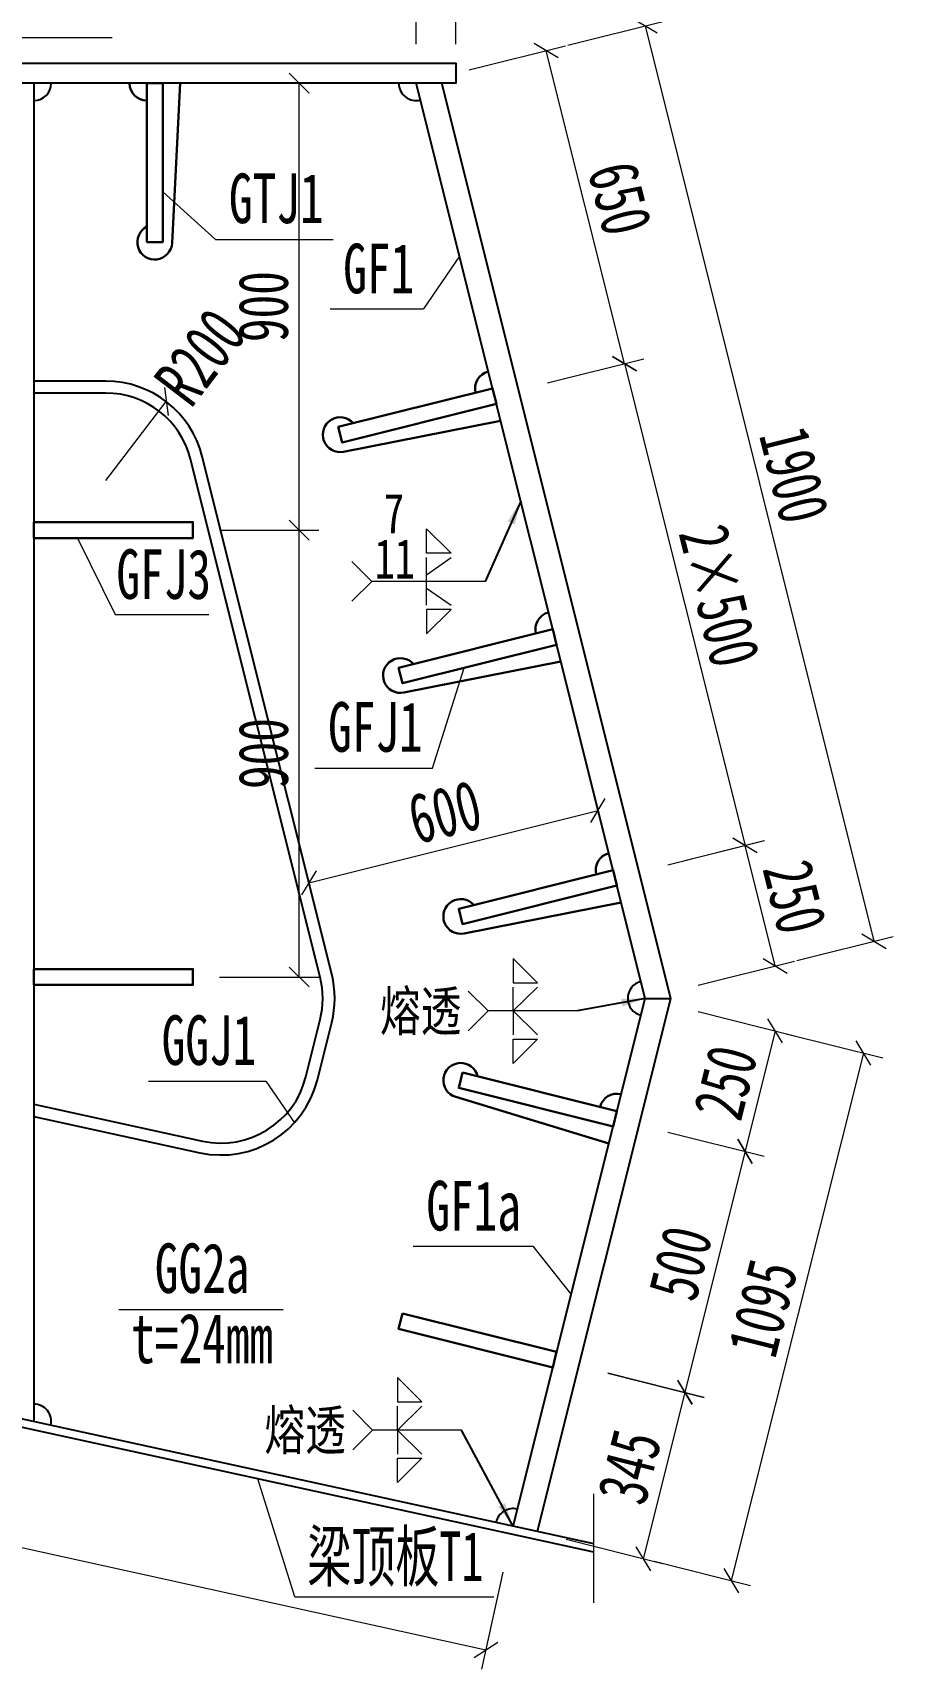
# Model space of a CAD drawing. Header units: millimetres. Extents: x -89049 to 410567, y -307459 to -100425.
# Drawn here: x 144729 to 146460, y -290723 to -287427 of the extents above; entities that cross this region are included whole.
import ezdxf
from ezdxf.enums import TextEntityAlignment as Align

# ---------------------------------------------------------------- set-up
doc = ezdxf.new("R2010")
doc.units = ezdxf.units.MM
doc.layers.get('Defpoints').update_dxf_attribs({"color": 8})
for name, color, linetype, lineweight in [('Dim', 4, 'Continuous', 15), ('文字', 7, 'Continuous', 15), ('桥 构造粗实', 1, 'Continuous', 30), ('细实线', 4, 'Continuous', 15), ('钢板粗线', 1, 'Continuous', 25)]:
    doc.layers.add(name, color=color, linetype=linetype, lineweight=lineweight)
doc.layers.add('Text', color=4, linetype='Continuous')
doc.styles.add('111', font='', dxfattribs={"width": 0.7})
doc.styles.add('BM_Dim', font='', dxfattribs={"width": 0.85})
doc.styles.add('SMEDI', font='', dxfattribs={"width": 0.75})
doc.styles.get("Standard").update_dxf_attribs({"font": ''})
doc.styles.get('111').set_extended_font_data('仿宋_GB2312')
doc.styles.get('BM_Dim').set_extended_font_data('仿宋_GB2312')
doc.styles.get('SMEDI').set_extended_font_data('仿宋_GB2312')
doc.styles.get('Standard').set_extended_font_data('仿宋_GB2312')
doc.dimstyles.new('200', dxfattribs={"dimscale": 0, "dimtxt": 2.5, "dimasz": 1, "dimexe": 1, "dimexo": 1, "dimgap": 0.6, "dimtad": 1, "dimdec": 0, "dimdsep": 46, "dimtxsty": '111', "dimblk": 'OBLIQUE', "dimcen": 0, "dimclrd": 4, "dimclre": 4, "dimclrt": 4, "dimadec": 1, "dimazin": 2, "dimtfac": 1, "dimtdec": 0, "dimtix": 1, "dimtmove": 2, "dimatfit": 3, "dimfxl": 4, "dimfxlon": 1, "dimtolj": 1, "dimlwd": -1, "dimlwe": -1, "dimarcsym": 0})
doc.dimstyles.new('MSteel_1.0_1.0', dxfattribs={"dimtxt": 3, "dimasz": 1.2, "dimexe": 1, "dimexo": 1, "dimgap": 1, "dimtad": 3, "dimtoh": 1, "dimdec": 0, "dimzin": 0, "dimdsep": 46, "dimtxsty": 'Standard', "dimblk": 'ARCHTICK', "dimcen": 0.09, "dimclrd": 3, "dimclre": 3, "dimadec": 0, "dimazin": 0, "dimtfac": 1, "dimtdec": 4, "dimtofl": 0, "dimtmove": 0, "dimatfit": 3, "dimfxl": 1, "dimtolj": 1, "dimtzin": 0, "dimarcsym": 0})

# ---------------------------------------------------------------- blocks, each defined once
blk = doc.blocks.new('28-280过焊孔')
at = {"layer": '桥 构造粗实', "color": 7}
blk.add_line((51, 0), (35, 321.7), dxfattribs=at)
for centre, start, end in [((0, 320), 2.8591, 242.8016), ((-16, 0), 90, 180)]:
    blk.add_arc(centre, 35, start, end, dxfattribs=at)
blk = doc.blocks.new('_Oblique')
at = {"color": 0, "linetype": 'ByBlock', "lineweight": -2}
blk.add_line((-0.5, -0.5), (0.5, 0.5), dxfattribs=at)
blk = doc.blocks.new('*D2617')
at = {"layer": 'Defpoints', "color": 0, "transparency": 16777216}
for p in [(145500.2, -287290.2), (143921.6, -287529), (145500.2, -287529)]:
    blk.add_point(p, dxfattribs=at)
at = {"layer": '细实线', "color": 4, "transparency": 16777216}
for p, q in [((143921.6, -287450.2), (143921.6, -287250.2)), ((145500.2, -287450.2), (145500.2, -287250.2)), ((143921.6, -287290.2), (145500.2, -287290.2))]:
    blk.add_line(p, q, dxfattribs=at)
at = {"layer": '细实线', "color": 4, "transparency": 16777216, "xscale": 40, "yscale": 40, "zscale": 40, "rotation": 180}
blk.add_blockref('_Oblique', (143921.6, -287290.2), dxfattribs=at)
at = {"layer": '细实线', "color": 4, "transparency": 16777216, "xscale": 40, "yscale": 40, "zscale": 40}
blk.add_blockref('_Oblique', (145500.2, -287290.2), dxfattribs=at)
at = {"layer": '细实线', "color": 4, "transparency": 16777216, "insert": (144710.9, -287218.7), "char_height": 100, "attachment_point": 5, "style": '111'}
blk.add_mtext('\\A1;3×526', dxfattribs=at)
blk = doc.blocks.new('*D2618')
at = {"layer": 'Defpoints', "color": 0, "transparency": 16777216}
for p in [(145580.2, -287290.2), (145500.2, -287529), (145580.2, -287529)]:
    blk.add_point(p, dxfattribs=at)
at = {"layer": '细实线', "color": 4, "transparency": 16777216}
for p, q in [((145500.2, -287450.2), (145500.2, -287250.2)), ((145580.2, -287450.2), (145580.2, -287250.2)), ((145500.2, -287290.2), (145460.2, -287290.2)), ((145500.2, -287290.2), (145580.2, -287290.2)), ((145580.2, -287290.2), (145620.2, -287290.2))]:
    blk.add_line(p, q, dxfattribs=at)
at = {"layer": '细实线', "color": 4, "transparency": 16777216, "xscale": 40, "yscale": 40, "zscale": 40}
blk.add_blockref('_Oblique', (145500.2, -287290.2), dxfattribs=at)
at = {"layer": '细实线', "color": 4, "transparency": 16777216, "xscale": 40, "yscale": 40, "zscale": 40, "rotation": 180}
blk.add_blockref('_Oblique', (145580.2, -287290.2), dxfattribs=at)
at = {"layer": '细实线', "color": 4, "transparency": 16777216, "insert": (145540.2, -287218.7), "char_height": 100, "attachment_point": 5, "style": '111'}
blk.add_mtext('\\A1;80', dxfattribs=at)
blk = doc.blocks.new('*D2619')
at = {"layer": 'Defpoints', "color": 0, "transparency": 16777216}
for p in [(145580.2, -287118.3), (143841.6, -287529), (145580.2, -287529)]:
    blk.add_point(p, dxfattribs=at)
at = {"layer": '细实线', "color": 4, "transparency": 16777216}
for p, q in [((143841.6, -287278.3), (143841.6, -287078.3)), ((145580.2, -287278.3), (145580.2, -287078.3)), ((143841.6, -287118.3), (145580.2, -287118.3))]:
    blk.add_line(p, q, dxfattribs=at)
at = {"layer": '细实线', "color": 4, "transparency": 16777216, "xscale": 40, "yscale": 40, "zscale": 40, "rotation": 180}
blk.add_blockref('_Oblique', (143841.6, -287118.3), dxfattribs=at)
at = {"layer": '细实线', "color": 4, "transparency": 16777216, "xscale": 40, "yscale": 40, "zscale": 40}
blk.add_blockref('_Oblique', (145580.2, -287118.3), dxfattribs=at)
at = {"layer": '细实线', "color": 4, "transparency": 16777216, "insert": (144710.9, -287046.7), "char_height": 100, "attachment_point": 5, "style": '111'}
blk.add_mtext('\\A1;1739', dxfattribs=at)
blk = doc.blocks.new('*D2620')
at = {"layer": 'Defpoints', "color": 0, "transparency": 16777216}
for p in [(143611.8, -289975.4), (145695.3, -290434.3), (145640.4, -290683.7)]:
    blk.add_point(p, dxfattribs=at)
at = {"layer": '细实线', "color": 4, "transparency": 16777216}
for p, q in [((143591.2, -290068.6), (143548.2, -290263.9)), ((143556.8, -290224.8), (145640.4, -290683.7)), ((145674.8, -290527.5), (145631.8, -290722.8))]:
    blk.add_line(p, q, dxfattribs=at)
at = {"layer": '细实线', "color": 4, "transparency": 16777216, "xscale": 40, "yscale": 40, "zscale": 40}
for p, rotation in [((143556.8, -290224.8), 167.5792118331373), ((145640.4, -290683.7), 347.5792118331372)]:
    blk.add_blockref('_Oblique', p, dxfattribs=dict(at, rotation=rotation))
at = {"layer": '细实线', "color": 4, "transparency": 16777216, "insert": (144614, -290384.4), "char_height": 100, "attachment_point": 5, "rotation": 347.5792, "style": '111'}
blk.add_mtext('\\A1;2133', dxfattribs=at)
blk = doc.blocks.new('全融透2')
at = {"layer": 'Dim'}
blk.add_line((0, 0), (-4.479, 0), dxfattribs=at)
for points in [[(-3.227, 2.645), (-3.227, 1.414), (-1.995, 1.414)], [(-3.227, -2.645), (-3.227, -1.414), (-1.995, -1.414)]]:
    blk.add_lwpolyline(points, close=True, dxfattribs=at)
for points in [[(-5.479, 1), (-4.479, 0), (-5.479, -1)], [(-1.995, 1.206), (-3.227, 0), (-3.227, 1.206)], [(-1.995, -1.206), (-3.227, 0), (-3.227, -1.206)]]:
    blk.add_lwpolyline(points, dxfattribs=at)
at = {"layer": 'Text', "style": 'SMEDI', "width": 0.75}
blk.add_text('熔透', height=2, dxfattribs=at).set_placement((-9.923, 0), align=Align.MIDDLE_LEFT)
blk = doc.blocks.new('_ArchTick')
at = {"color": 0, "linetype": 'ByBlock', "const_width": 0.15}
blk.add_lwpolyline([(-0.5, -0.5), (0.5, 0.5)], dxfattribs=at)
blk = doc.blocks.new('半融透2')
at = {"layer": 'Dim'}
for p, q in [((-2.953, 0.335), (-1.722, 1.206)), ((0, 0), (-5.713, 0)), ((-2.953, -0.335), (-1.722, -1.206))]:
    blk.add_line(p, q, dxfattribs=at)
for points in [[(-1.722, 1.414), (-2.953, 1.414), (-2.953, 2.645)], [(-1.722, -1.414), (-2.953, -1.414), (-2.953, -2.645)]]:
    blk.add_lwpolyline(points, close=True, dxfattribs=at)
for points in [[(-6.713, -1), (-5.713, 0), (-6.713, 1)], [(-2.953, -1.206), (-2.953, 0), (-2.953, 1.206)]]:
    blk.add_lwpolyline(points, dxfattribs=at)
at = {"layer": 'Text', "style": 'SMEDI', "width": 0.75}
blk.add_text('7', height=2, dxfattribs=at).set_placement((-5.104, 3.422), align=Align.MIDDLE_LEFT)
blk = doc.blocks.new('*D2624')
at = {"layer": 'Defpoints', "color": 0, "transparency": 16777216}
for p in [(143841.6, -287489), (142635.3, -290434.3), (145695.1, -290434.3)]:
    blk.add_point(p, dxfattribs=at)
at = {"layer": '细实线', "color": 4, "transparency": 16777216}
for p, q in [((142795.3, -287489), (142595.3, -287489)), ((142635.3, -287489), (142635.3, -290434.3)), ((142795.3, -290434.3), (142595.3, -290434.3))]:
    blk.add_line(p, q, dxfattribs=at)
at = {"layer": '细实线', "color": 4, "transparency": 16777216, "xscale": 40, "yscale": 40, "zscale": 40}
for p, rotation in [((142635.3, -287489), 90), ((142635.3, -290434.3), 270)]:
    blk.add_blockref('_Oblique', p, dxfattribs=dict(at, rotation=rotation))
at = {"layer": '细实线', "color": 4, "transparency": 16777216, "insert": (142563.7, -288961.6), "char_height": 100, "attachment_point": 5, "rotation": 90, "style": '111'}
blk.add_mtext('\\A1;2945', dxfattribs=at)
blk = doc.blocks.new('*D2632')
at = {"layer": 'Defpoints', "color": 0, "transparency": 16777216}
for p in [(146162, -289063.9), (145900.3, -289129.3), (145960.9, -289371.8)]:
    blk.add_point(p, dxfattribs=at)
at = {"layer": '细实线', "color": 4, "transparency": 16777216}
for p, q in [((146006.8, -289102.7), (146200.8, -289054.2)), ((146222.7, -289306.4), (146162, -289063.9)), ((146067.5, -289345.2), (146261.5, -289296.7))]:
    blk.add_line(p, q, dxfattribs=at)
at = {"layer": '细实线', "color": 4, "transparency": 16777216, "xscale": 40, "yscale": 40, "zscale": 40}
for p, rotation in [((146162, -289063.9), 104.0358325339105), ((146222.7, -289306.4), 284.0358325339104)]:
    blk.add_blockref('_Oblique', p, dxfattribs=dict(at, rotation=rotation))
at = {"layer": '细实线', "color": 4, "transparency": 16777216, "insert": (146261.8, -289167.8), "char_height": 100, "attachment_point": 5, "rotation": 284.0358, "style": '111'}
blk.add_mtext('\\A1;250', dxfattribs=at)
blk = doc.blocks.new('*D2633')
at = {"layer": 'Defpoints', "color": 0, "transparency": 16777216}
for p in [(145657.7, -288159.2), (146162.1, -289063.8), (145900.3, -289129.3)]:
    blk.add_point(p, dxfattribs=at)
at = {"layer": '细实线', "color": 4, "transparency": 16777216}
for p, q in [((145764.3, -288132.5), (145958.4, -288084)), ((145919.6, -288093.7), (146162.1, -289063.8)), ((146006.9, -289102.7), (146200.9, -289054.1))]:
    blk.add_line(p, q, dxfattribs=at)
at = {"layer": '细实线', "color": 4, "transparency": 16777216, "xscale": 40, "yscale": 40, "zscale": 40}
for p, rotation in [((145919.6, -288093.7), 104.035864018997), ((146162.1, -289063.8), 284.035864018997)]:
    blk.add_blockref('_Oblique', p, dxfattribs=dict(at, rotation=rotation))
at = {"layer": '细实线', "color": 4, "transparency": 16777216, "insert": (146110.3, -288561.4), "char_height": 100, "attachment_point": 5, "rotation": 284.0359, "style": '111'}
blk.add_mtext('\\A1;\\f仿宋_GB2312|b0|i0|c134|p49;2×500', dxfattribs=at)
blk = doc.blocks.new('*D2634')
at = {"layer": 'Defpoints', "color": 0, "transparency": 16777216}
for p in [(145762, -287463.5), (145500.2, -287529), (145657.8, -288159.1)]:
    blk.add_point(p, dxfattribs=at)
at = {"layer": '细实线', "color": 4, "transparency": 16777216}
for p, q in [((145606.8, -287502.3), (145800.8, -287453.8)), ((145919.6, -288093.7), (145762, -287463.5)), ((145764.4, -288132.5), (145958.4, -288084))]:
    blk.add_line(p, q, dxfattribs=at)
at = {"layer": '细实线', "color": 4, "transparency": 16777216, "xscale": 40, "yscale": 40, "zscale": 40}
for p, rotation in [((145762, -287463.5), 104.0411014694643), ((145919.6, -288093.7), 284.0411014694643)]:
    blk.add_blockref('_Oblique', p, dxfattribs=dict(at, rotation=rotation))
at = {"layer": '细实线', "color": 4, "transparency": 16777216, "insert": (145910.2, -287761.2), "char_height": 100, "attachment_point": 5, "rotation": 284.0411, "style": '111'}
blk.add_mtext('\\A1;650', dxfattribs=at)
blk = doc.blocks.new('*D2635')
at = {"layer": 'Defpoints', "color": 0, "transparency": 16777216}
for p in [(145960.9, -289371.8), (145900.3, -289614.4), (146162, -289679.8)]:
    blk.add_point(p, dxfattribs=at)
at = {"layer": '细实线', "color": 4, "transparency": 16777216}
for p, q in [((146067.5, -289398.5), (146261.5, -289447)), ((146222.7, -289437.3), (146162, -289679.8)), ((146006.8, -289641), (146200.8, -289689.5))]:
    blk.add_line(p, q, dxfattribs=at)
at = {"layer": '细实线', "color": 4, "transparency": 16777216, "xscale": 40, "yscale": 40, "zscale": 40}
for p, rotation in [((146222.7, -289437.3), 75.96416746609276), ((146162, -289679.8), 255.9641674660928)]:
    blk.add_blockref('_Oblique', p, dxfattribs=dict(at, rotation=rotation))
at = {"layer": '细实线', "color": 4, "transparency": 16777216, "insert": (146122.9, -289541.2), "char_height": 100, "attachment_point": 5, "rotation": 75.9642, "style": '111'}
blk.add_mtext('\\A1;250', dxfattribs=at)
blk = doc.blocks.new('*D2636')
at = {"layer": 'Defpoints', "color": 0, "transparency": 16777216}
for p in [(145900.3, -289614.4), (145779, -290099.4), (146040.8, -290164.9)]:
    blk.add_point(p, dxfattribs=at)
at = {"layer": '细实线', "color": 4, "transparency": 16777216}
for p, q in [((146006.8, -289641), (146200.8, -289689.5)), ((146162, -289679.8), (146040.8, -290164.9)), ((145885.6, -290126.1), (146079.6, -290174.6))]:
    blk.add_line(p, q, dxfattribs=at)
at = {"layer": '细实线', "color": 4, "transparency": 16777216, "xscale": 40, "yscale": 40, "zscale": 40}
for p, rotation in [((146162, -289679.8), 75.96434226261755), ((146040.8, -290164.9), 255.9643422626175)]:
    blk.add_blockref('_Oblique', p, dxfattribs=dict(at, rotation=rotation))
at = {"layer": '细实线', "color": 4, "transparency": 16777216, "insert": (146032, -289905), "char_height": 100, "attachment_point": 5, "rotation": 75.9643, "style": '111'}
blk.add_mtext('\\A1;500', dxfattribs=at)
blk = doc.blocks.new('*D2637')
at = {"layer": 'Defpoints', "color": 0, "transparency": 16777216}
for p in [(145500.2, -287529), (146421.5, -289256.7), (145960.9, -289371.8)]:
    blk.add_point(p, dxfattribs=at)
at = {"layer": '细实线', "color": 4, "transparency": 16777216}
for p, q in [((145805.6, -287452.6), (145999.6, -287404.1)), ((145960.8, -287413.8), (146421.5, -289256.7)), ((146266.3, -289295.5), (146460.3, -289247))]:
    blk.add_line(p, q, dxfattribs=at)
at = {"layer": '细实线', "color": 4, "transparency": 16777216, "xscale": 40, "yscale": 40, "zscale": 40}
for p, rotation in [((145960.8, -287413.8), 104.0362817190695), ((146421.5, -289256.7), 284.0362817190694)]:
    blk.add_blockref('_Oblique', p, dxfattribs=dict(at, rotation=rotation))
at = {"layer": '细实线', "color": 4, "transparency": 16777216, "insert": (146260.6, -288317.9), "char_height": 100, "attachment_point": 5, "rotation": 284.0363, "style": '111'}
blk.add_mtext('\\A1;1900', dxfattribs=at)
blk = doc.blocks.new('*D2638')
at = {"layer": 'Defpoints', "color": 0, "transparency": 16777216}
for p in [(145960.9, -289371.8), (145694.8, -290434.2), (146134.2, -290544.3)]:
    blk.add_point(p, dxfattribs=at)
at = {"layer": '细实线', "color": 4, "transparency": 16777216}
for p, q in [((146245.1, -289443), (146439.2, -289491.6)), ((146400.4, -289481.9), (146134.2, -290544.3)), ((145979, -290505.4), (146173, -290554))]:
    blk.add_line(p, q, dxfattribs=at)
at = {"layer": '细实线', "color": 4, "transparency": 16777216, "xscale": 40, "yscale": 40, "zscale": 40}
for p, rotation in [((146400.4, -289481.9), 75.93681778151806), ((146134.2, -290544.3), 255.936817781518)]:
    blk.add_blockref('_Oblique', p, dxfattribs=dict(at, rotation=rotation))
at = {"layer": '细实线', "color": 4, "transparency": 16777216, "insert": (146197.9, -289995.7), "char_height": 100, "attachment_point": 5, "rotation": 75.9368, "style": '111'}
blk.add_mtext('\\A1;1095', dxfattribs=at)
blk = doc.blocks.new('*D2639')
at = {"layer": 'Defpoints', "color": 0, "transparency": 16777216}
for p in [(145779, -290099.4), (145694.8, -290434.2), (145957, -290500.2)]:
    blk.add_point(p, dxfattribs=at)
at = {"layer": '细实线', "color": 4, "transparency": 16777216}
for p, q in [((145886.1, -290126.4), (146080, -290175.2)), ((146041.2, -290165.4), (145957, -290500.2)), ((145801.8, -290461.1), (145995.8, -290509.9))]:
    blk.add_line(p, q, dxfattribs=at)
at = {"layer": '细实线', "color": 4, "transparency": 16777216, "xscale": 40, "yscale": 40, "zscale": 40}
for p, rotation in [((146041.2, -290165.4), 75.87701658716253), ((145957, -290500.2), 255.8770165871625)]:
    blk.add_blockref('_Oblique', p, dxfattribs=dict(at, rotation=rotation))
at = {"layer": '细实线', "color": 4, "transparency": 16777216, "insert": (145929.7, -290315.3), "char_height": 100, "attachment_point": 5, "rotation": 75.877, "style": '111'}
blk.add_mtext('\\A1;345', dxfattribs=at)
blk = doc.blocks.new('*D2640')
at = {"layer": 'Defpoints', "color": 0, "transparency": 16777216}
for p in [(142812.2, -289975.4), (143611.8, -289975.4), (145695.3, -290434.3)]:
    blk.add_point(p, dxfattribs=at)
at = {"layer": '细实线', "color": 4, "transparency": 16777216}
for p, q in [((142972.2, -289975.4), (142772.2, -289975.4)), ((142812.2, -290434.3), (142812.2, -289975.4)), ((142972.2, -290434.3), (142772.2, -290434.3))]:
    blk.add_line(p, q, dxfattribs=at)
at = {"layer": '细实线', "color": 4, "transparency": 16777216, "xscale": 40, "yscale": 40, "zscale": 40}
for p, rotation in [((142812.2, -289975.4), 90), ((142812.2, -290434.3), 270)]:
    blk.add_blockref('_Oblique', p, dxfattribs=dict(at, rotation=rotation))
at = {"layer": '细实线', "color": 4, "transparency": 16777216, "insert": (142740.6, -290204.9), "char_height": 100, "attachment_point": 5, "rotation": 90, "style": '111'}
blk.add_mtext('\\A1;459', dxfattribs=at)
blk = doc.blocks.new('*D2642')
at = {"layer": 'Defpoints', "color": 0, "transparency": 16777216}
for p in [(145822.4, -288817.9), (145240.3, -288963.4), (145866.3, -288993.5)]:
    blk.add_point(p, dxfattribs=at)
at = {"layer": '细实线', "color": 4, "transparency": 16777216}
for p, q in [((145832.1, -288856.7), (145876, -289032.3)), ((145250, -289002.2), (145293.9, -289177.8)), ((145284.2, -289139), (145866.3, -288993.5))]:
    blk.add_line(p, q, dxfattribs=at)
at = {"layer": '细实线', "color": 4, "transparency": 16777216, "xscale": 40, "yscale": 40, "zscale": 40}
for p, rotation in [((145866.3, -288993.5), 14.03583253364275), ((145284.2, -289139), 194.0358325336428)]:
    blk.add_blockref('_Oblique', p, dxfattribs=dict(at, rotation=rotation))
at = {"layer": '细实线', "color": 4, "transparency": 16777216, "insert": (145557.9, -288996.8), "char_height": 100, "attachment_point": 5, "rotation": 14.0358, "style": '111'}
blk.add_mtext('\\A1;600', dxfattribs=at)
blk = doc.blocks.new('*D2647')
at = {"layer": 'Defpoints', "color": 0, "transparency": 16777216}
for p in [(144997.1, -288170.1), (144875.6, -288329)]:
    blk.add_point(p, dxfattribs=at)
at = {"layer": '细实线', "color": 4, "transparency": 16777216}
for p in [(144875.6, -288329), (144997.1, -288170.1)]:
    blk.add_line(p, (144997.1, -288170.1), dxfattribs=at)
at = {"layer": '细实线', "color": 4, "transparency": 16777216, "xscale": 40, "yscale": 40, "zscale": 40, "rotation": 232.5961910449436}
blk.add_blockref('_Oblique', (144997.1, -288170.1), dxfattribs=at)
at = {"layer": '细实线', "color": 4, "transparency": 16777216, "insert": (145065.7, -288080.4), "char_height": 100, "attachment_point": 5, "rotation": 52.5962, "style": '111'}
blk.add_mtext('\\A1;R200', dxfattribs=at)
blk = doc.blocks.new('*D4573')
at = {"layer": 'Defpoints', "color": 0, "transparency": 16777216}
for p in [(145050.9, -288428.9), (145264.6, -288428.9), (145050.9, -289328.9)]:
    blk.add_point(p, dxfattribs=at)
at = {"layer": '细实线', "color": 4, "transparency": 16777216}
for p, q in [((145104.6, -288428.9), (145304.6, -288428.9)), ((145264.6, -289328.9), (145264.6, -288428.9)), ((145104.6, -289328.9), (145304.6, -289328.9))]:
    blk.add_line(p, q, dxfattribs=at)
at = {"layer": '细实线', "color": 4, "transparency": 16777216, "xscale": 40, "yscale": 40, "zscale": 40}
for p, rotation in [((145264.6, -288428.9), 90), ((145264.6, -289328.9), 270)]:
    blk.add_blockref('_Oblique', p, dxfattribs=dict(at, rotation=rotation))
at = {"layer": '细实线', "color": 4, "transparency": 16777216, "insert": (145193, -288878.9), "char_height": 100, "attachment_point": 5, "rotation": 90, "style": '111'}
blk.add_mtext('\\A1;900', dxfattribs=at)
blk = doc.blocks.new('*D4574')
at = {"layer": 'Defpoints', "color": 0, "transparency": 16777216}
for p in [(145050.9, -287528.9), (145264.6, -287528.9), (145050.9, -288428.9)]:
    blk.add_point(p, dxfattribs=at)
at = {"layer": '细实线', "color": 4, "transparency": 16777216}
for p, q in [((145104.6, -287528.9), (145304.6, -287528.9)), ((145264.6, -288428.9), (145264.6, -287528.9)), ((145104.6, -288428.9), (145304.6, -288428.9))]:
    blk.add_line(p, q, dxfattribs=at)
at = {"layer": '细实线', "color": 4, "transparency": 16777216, "xscale": 40, "yscale": 40, "zscale": 40}
for p, rotation in [((145264.6, -287528.9), 90), ((145264.6, -288428.9), 270)]:
    blk.add_blockref('_Oblique', p, dxfattribs=dict(at, rotation=rotation))
at = {"layer": '细实线', "color": 4, "transparency": 16777216, "insert": (145193, -287978.9), "char_height": 100, "attachment_point": 5, "rotation": 90, "style": '111'}
blk.add_mtext('\\A1;900', dxfattribs=at)

msp = doc.modelspace()

# ---------------------------------------------------------------- linework, layer by layer
at = {"layer": '桥 构造粗实', "color": 7}
for points in [[(144958, -287849), (144990, -287849), (144990, -287529), (144958, -287529)], [(145653.9, -288143.6), (145661.6, -288174.7), (145351.2, -288252.3), (145343.4, -288221.2)], [(144730.9, -288412.9), (144730.9, -288444.9), (145050.9, -288444.9), (145050.9, -288412.9)], [(145775.1, -288628.7), (145782.9, -288659.8), (145472.4, -288737.4), (145464.7, -288706.3)], [(145896.4, -289113.8), (145904.2, -289144.8), (145593.7, -289222.4), (145585.9, -289191.4)], [(144730.9, -289312.9), (144730.9, -289344.9), (145050.9, -289344.9), (145050.9, -289312.9)], [(145593.7, -289521.2), (145586, -289552.3), (145896.4, -289629.9), (145904.2, -289598.8)], [(145472.4, -290006.3), (145464.7, -290037.4), (145775.1, -290115), (145782.9, -290083.9)]]:
    msp.add_lwpolyline(points, close=True, dxfattribs=at)
at = {"layer": '细实线'}
for p, q in [((144700, -287436.8), (144888.1, -287436.8)), ((145096.6, -287843.7), (144990, -287747.5)), ((145096.6, -287843.7), (145333.2, -287843.7)), ((145587.2, -287877.2), (145515.2, -287983.6)), ((145327.1, -287983.6), (145515.2, -287983.6)), ((144818.3, -288444.9), (144894.5, -288599)), ((144894.5, -288599), (145082.6, -288599)), ((145532.8, -288908), (145596.5, -288706.4)), ((145296.2, -288908), (145532.8, -288908)), ((144961.2, -289538.8), (145197.7, -289538.8)), ((145197.7, -289538.8), (145255.2, -289622.7)), ((145494.1, -289870.8), (145734.8, -289870.8)), ((145734.8, -289870.8), (145811.9, -289968)), ((144901.7, -289998), (145232.5, -289998)), ((145255.8, -290576.8), (145181.5, -290339.5)), ((145856.9, -290369.3), (145856.9, -290588.7)), ((145255.8, -290576.8), (145656.7, -290576.8))]:
    msp.add_line(p, q, dxfattribs=at)
at = {"layer": '钢板粗线'}
for p, q in [((144730.9, -287529), (144730.9, -290223.8)), ((145960.9, -289371.8), (146012.4, -289371.8))]:
    msp.add_line(p, q, dxfattribs=at)
msp.add_lwpolyline([(143841.6, -287529), (143841.6, -287489), (145580.2, -287489), (145580.2, -287529)], close=True, dxfattribs=at)
for points in [[(145695.3, -290434.3), (145695.3, -290434.3), (145960.9, -289371.8), (145500.2, -287529)], [(145744.2, -290445), (146012.4, -289371.8), (145551.7, -287529)], [(143414.1, -289926.2), (143745.2, -290008.7), (145856.9, -290469.6)], [(143414.1, -289942.7), (143741.5, -290024.2), (145856.9, -290486)]]:
    msp.add_lwpolyline(points, dxfattribs=at)
for points in [[(144730.9, -289609.7), (145064.8, -289682.6, 0.405432), (145301.5, -289535.7), (145330.3, -289420.3, 0.123105), (145330.3, -289323.3), (145069.6, -288280.5, 0.344151), (144875.6, -288129), (144730.9, -288129)], [(144730.9, -289585.1), (145069.9, -289659.1, 0.405432), (145278.2, -289529.9), (145307, -289414.5, 0.123105), (145307, -289329.1), (145046.3, -288286.3, 0.344151), (144875.6, -288153), (144730.9, -288153)]]:
    msp.add_lwpolyline(points, format="xyb", dxfattribs=at)
for centre, start, end in [((144730.9, -287529), 270, 0), ((145500.2, -287529), 180, 284.0363), ((145960.9, -289371.8), 104.0363, 255.9639), ((144730.9, -290223.8), 347.687, 90), ((145695.3, -290434.3), 75.9639, 167.687)]:
    msp.add_arc(centre, 35, start, end, dxfattribs=at)

# ---------------------------------------------------------------- block references
at = {"layer": '细实线', "xscale": -1}
for p, rotation in [((144974, -287529), 180.0051313810905), ((145657.7, -288159.2), 104.0366245058227), ((145779, -288644.2), 104.0366245058227), ((145900.3, -289129.3), 104.0366245058227), ((145900.3, -289614.4), 75.96368562093356)]:
    msp.add_blockref('28-280过焊孔', p, dxfattribs=dict(at, rotation=rotation))
at = {"layer": '细实线', "xscale": 40, "yscale": 40, "zscale": 40}
for name, p in [('半融透2', (145639.2, -288532.1)), ('全融透2', (145824.3, -289397.2)), ('全融透2', (145591.7, -290241.1))]:
    msp.add_blockref(name, p, dxfattribs=at)

# ---------------------------------------------------------------- texts
at = {"layer": 'Text', "style": 'SMEDI', "width": 0.75}
msp.add_text('11', height=80, dxfattribs=at).set_placement((145416.4, -288486.5), align=Align.MIDDLE_LEFT)
at = {"layer": '文字', "style": 'BM_Dim'}
for s, width, p in [('GTJ1', 0.7, (145218.5, -287840.8)), ('GF1', 0.7, (145424.7, -287982.1)), ('GFJ3', 0.7, (144992.1, -288597.5)), ('GFJ1', 0.7, (145418.1, -288905.2)), ('GGJ1', 0.7, (145083.1, -289535.9)), ('GF1a', 0.7, (145615.9, -289869.3)), ('GG2a', 0.7, (145069.4, -289995.1)), ('t=24mm', 0.7, (145069.4, -290136.4)), ('梁顶板T1', 0.65, (145458.2, -290575.3))]:
    msp.add_text(s, height=100, dxfattribs=dict(at, width=width)).set_placement(p, align=Align.BOTTOM_CENTER)

# ---------------------------------------------------------------- dimensions: what is measured, and where the dimension line sits
at = {"layer": '细实线'}
for base, p1, picture, middle in [((145580.2, -287118.3), (143841.6, -287529), '*D2619', (144710.9, -287046.7)), ((145580.2, -287290.2), (145500.2, -287529), '*D2618', (145540.2, -287218.7))]:
    dim = msp.add_linear_dim(base=base, p1=p1, p2=(145580.2, -287529), dimstyle='200', override={"dimscale": 40, "dimblk": 'Oblique'}, dxfattribs=at)
    dim.commit()
    dim.dimension.update_dxf_attribs({"geometry": picture, "text_midpoint": middle})
dim = msp.add_linear_dim(base=(145500.2, -287290.2), p1=(143921.6, -287529), p2=(145500.2, -287529), text='3×526', dimstyle='200', override={"dimscale": 40, "dimtxsty": '111', "dimblk": 'Oblique'}, dxfattribs=at)
dim.commit()
dim.dimension.update_dxf_attribs({"geometry": '*D2617', "text_midpoint": (144710.9, -287218.7)})
for p1, p2, distance, picture, middle in [((145500.2, -287529), (145960.9, -289371.8), 474.8, '*D2637', (146260.6, -288317.9)), ((145657.8, -288159.1), (145500.2, -287529), -269.9, '*D2634', (145910.2, -287761.2)), ((145240.3, -288963.4), (145822.4, -288817.9), -181, '*D2642', (145557.9, -288996.8)), ((145960.9, -289371.8), (145900.3, -289129.3), -269.8, '*D2632', (146261.8, -289167.8)), ((145960.9, -289371.8), (145694.8, -290434.2), 453, '*D2638', (146197.9, -289995.7)), ((145960.9, -289371.8), (145900.3, -289614.4), 269.8, '*D2635', (146122.9, -289541.2)), ((145900.3, -289614.4), (145779, -290099.4), 269.8, '*D2636', (146032, -289905)), ((143611.8, -289975.4), (145695.3, -290434.3), -255.4, '*D2620', (144614, -290384.4)), ((145779, -290099.4), (145694.8, -290434.2), 270.4, '*D2639', (145929.7, -290315.3))]:
    dim = msp.add_aligned_dim(p1=p1, p2=p2, distance=distance, dimstyle='200', override={"dimscale": 40, "dimblk": 'Oblique'}, dxfattribs=at)
    dim.commit()
    dim.dimension.update_dxf_attribs({"geometry": picture, "text_midpoint": middle})
for base, p1, p2, angle, picture, middle in [((142635.3, -290434.3), (143841.6, -287489), (145695.1, -290434.3), 90, '*D2624', (142563.7, -288961.6)), ((145264.6, -287528.9), (145050.9, -288428.9), (145050.9, -287528.9), 90, '*D4574', (145193, -287978.9)), ((145264.6, -288428.9), (145050.9, -289328.9), (145050.9, -288428.9), 90, '*D4573', (145193, -288878.9)), ((142812.2, -289975.4), (145695.3, -290434.3), (143611.8, -289975.4), 270, '*D2640', (142740.6, -290204.9))]:
    dim = msp.add_linear_dim(base=base, p1=p1, p2=p2, angle=angle, dimstyle='200', override={"dimscale": 40, "dimblk": 'Oblique'}, dxfattribs=at)
    dim.commit()
    dim.dimension.update_dxf_attribs({"geometry": picture, "text_midpoint": middle})
dim = msp.add_radius_dim(center=(144875.6, -288329), mpoint=(144997.1, -288170.1), dimstyle='200', override={"dimscale": 40, "dimblk": 'Oblique'}, dxfattribs=at)
dim.commit()
dim.dimension.update_dxf_attribs({"geometry": '*D2647', "text_midpoint": (145065.7, -288080.4), "dimtype": 164})
dim = msp.add_aligned_dim(p1=(145657.7, -288159.2), p2=(145900.3, -289129.3), distance=269.9, text='\\f仿宋_GB2312|b0|i0|c134|p49;2×500', dimstyle='200', override={"dimscale": 40, "dimtxsty": '111', "dimblk": 'Oblique'}, dxfattribs=at)
dim.commit()
dim.dimension.update_dxf_attribs({"geometry": '*D2633', "text_midpoint": (146110.3, -288561.4)})

# ---------------------------------------------------------------- leaders
at = {"layer": 'Dim'}
for points in [[(145710.7, -288370.7), (145639.2, -288532.1)], [(145960.9, -289371.8), (145824.3, -289397.2)], [(145694.8, -290434.2), (145591.7, -290241.1)]]:
    msp.add_leader(points, dimstyle='MSteel_1.0_1.0', override={"dimscale": 40, "dimclrd": 256}, dxfattribs=at)

doc.saveas('drawing.dxf')
